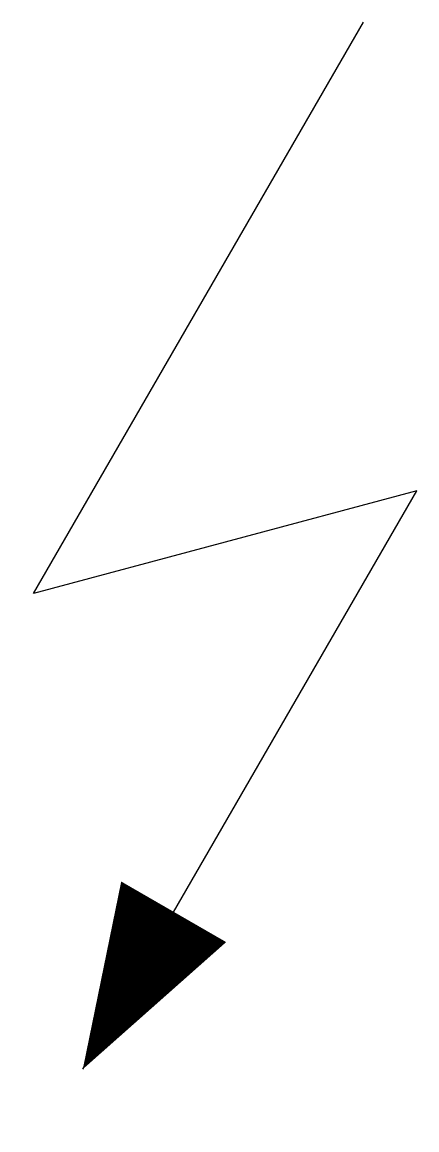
# Model space of a CAD drawing. Extents: x -1.66 to 1.59, y -4.85 to 4.29.
import ezdxf

# ---------------------------------------------------------------- set-up
doc = ezdxf.new("R2010")
doc.units = 0
doc.layers.get('0').update_dxf_attribs({"linetype": 'CONTINUOUS'})

msp = doc.modelspace()

# ---------------------------------------------------------------- linework, layer by layer
at = {"color": 0}
msp.add_lwpolyline([(-1.1647, -4.3467), (1.591, 0.4263), (-1.5713, -0.421), (1.1503, 4.2928)], dxfattribs=at)
msp.add_lwpolyline([(-1.1647, -4.3467, 0, 1, 0), (-0.4147, -3.0476, 1, 1, 0)], format="xyseb", dxfattribs=at)

doc.saveas('drawing.dxf')
